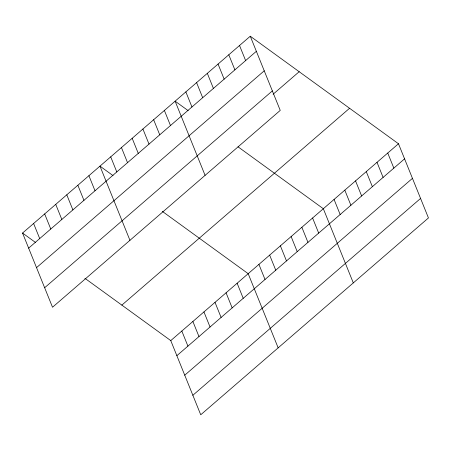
<?xml version="1.0" encoding="UTF-8"?>
<svg xmlns="http://www.w3.org/2000/svg" width="451" height="451" viewBox="0 0 451 451"><rect width="100%" height="100%" fill="white"/><g stroke="black" fill="none" stroke-linecap="round" stroke-linejoin="round"><path stroke-width="0.68" d="M250.266 36.221L280.234 110.399L52.519 307.238L22.55 233.054L250.266 36.221L398.481 143.762L428.45 217.946L200.734 414.779L170.766 340.601L84.901 278.301M28.644 248.14L256.36 51.301M36.525 267.64L264.241 70.801M44.643 287.732L272.359 90.893M273.103 94.242L299.176 71.709M121.855 305.113L349.57 108.274M170.766 340.601L398.481 143.762M176.86 355.687L404.575 158.848M184.741 375.187L412.451 178.348M192.853 395.279L420.569 198.44M188.163 110.642L175.118 101.176L205.087 175.354M238.027 146.823L323.333 208.723L353.302 282.901M113.015 175.597L99.975 166.131L129.944 240.31M162.321 211.372L248.185 273.678L278.16 347.856M22.55 233.054L35.595 242.52M387.747 153.047L393.841 168.127M377.008 162.326L383.102 177.406M366.274 171.605L372.368 186.686M355.54 180.885L361.634 195.965M344.806 190.164L350.901 205.244M334.067 199.443L340.161 214.529M312.599 218.002L318.694 233.088M239.532 45.5L245.626 60.581M301.866 227.281L307.96 242.367M228.792 54.78L234.892 69.86M291.126 236.561L297.226 251.647M218.059 64.059L224.153 79.139M280.392 245.84L286.486 260.926M207.325 73.338L213.419 88.419M269.659 255.119L275.753 270.205M196.591 82.618L202.685 97.704M258.925 264.399L265.019 279.485M185.857 91.897L191.951 106.983M237.13 283.239L243.224 298.325M164.384 110.456L170.478 125.541M226.069 292.8L232.164 307.886M153.65 119.735L159.744 134.821M215.009 302.362L221.103 317.448M142.916 129.014L149.01 144.1M203.948 311.923L210.042 327.003M132.177 138.294L138.271 153.379M192.887 321.484L198.981 336.564M121.443 147.573L127.537 162.659M181.826 331.045L187.92 346.126M110.709 156.852L116.803 171.938M88.915 175.693L95.009 190.779M77.854 185.254L83.948 200.34M66.793 194.815L72.887 209.901M55.732 204.376L61.826 219.462M44.672 213.937L50.766 229.018M33.611 223.499L39.705 238.579"/></g></svg>
